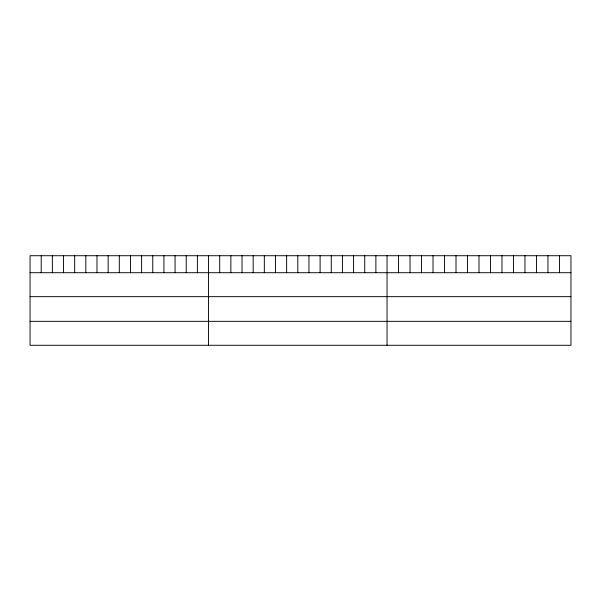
<?xml version="1.0" encoding="UTF-8"?>
<svg xmlns="http://www.w3.org/2000/svg" width="601" height="601" viewBox="0 0 601 601"><rect width="100%" height="100%" fill="white"/><g stroke="black" fill="none" stroke-linecap="round" stroke-linejoin="round"><path stroke-width="0.9" d="M570.95 272.711L570.95 345.282L30.05 345.282L30.05 255.718L570.95 255.718L570.95 272.711L30.05 272.711M30.05 296.661L570.95 296.661M30.05 321.332L570.95 321.332M559.456 255.718L559.456 272.711M547.962 255.718L547.962 272.711M536.468 255.718L536.468 272.711M524.973 255.718L524.973 272.711M513.479 255.718L513.479 272.711M501.985 255.718L501.985 272.711M490.491 255.718L490.491 272.711M478.997 255.718L478.997 272.711M467.503 255.718L467.503 272.711M456.009 255.718L456.009 272.711M444.515 255.718L444.515 272.711M433.02 255.718L433.02 272.711M421.526 255.718L421.526 272.711M410.032 255.718L410.032 272.711M398.538 255.718L398.538 272.711M387.044 255.718L387.044 345.282M375.888 255.718L375.888 272.711M364.732 255.718L364.732 272.711M353.576 255.718L353.576 272.711M342.42 255.718L342.42 272.711M331.264 255.718L331.264 272.711M320.108 255.718L320.108 272.711M308.952 255.718L308.952 272.711M297.795 255.718L297.795 272.711M286.639 255.718L286.639 272.711M275.483 255.718L275.483 272.711M264.327 255.718L264.327 272.711M253.171 255.718L253.171 272.711M242.015 255.718L242.015 272.711M230.859 255.718L230.859 272.711M219.703 255.718L219.703 272.711M208.547 255.718L208.547 345.282M197.391 255.718L197.391 272.711M186.235 255.718L186.235 272.711M175.079 255.718L175.079 272.711M163.923 255.718L163.923 272.711M152.767 255.718L152.767 272.711M141.611 255.718L141.611 272.711M130.455 255.718L130.455 272.711M119.299 255.718L119.299 272.711M108.142 255.718L108.142 272.711M96.986 255.718L96.986 272.711M85.83 255.718L85.83 272.711M74.674 255.718L74.674 272.711M63.518 255.718L63.518 272.711M52.362 255.718L52.362 272.711M41.206 255.718L41.206 272.711"/></g></svg>
